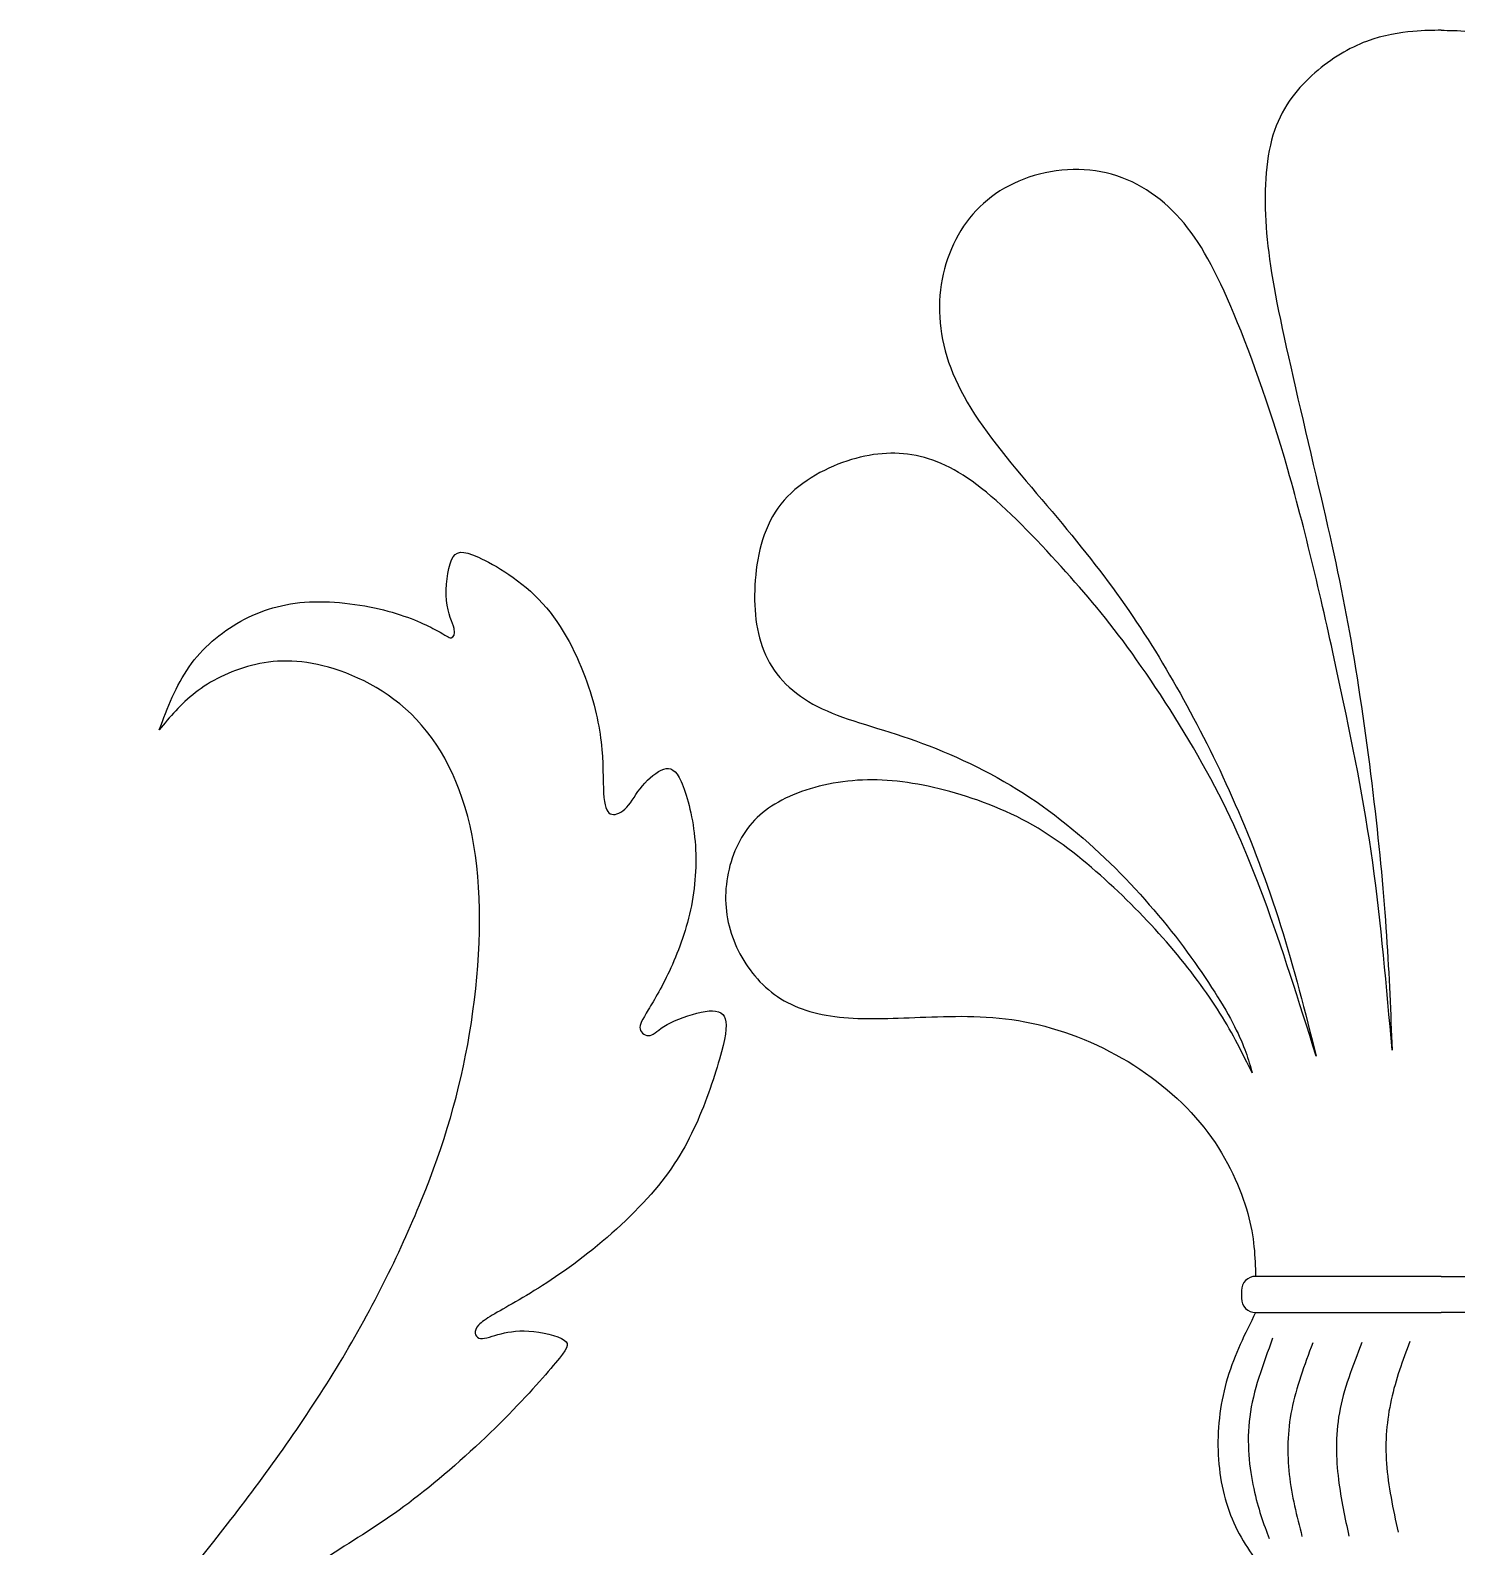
# Model space of a CAD drawing. Extents: x -83 to 107, y -14 to 175.
# Drawn here: x -79.95 to -55.82, y 149.64 to 175.29 of the extents above; entities that cross this region are included whole.
import ezdxf

# ---------------------------------------------------------------- set-up
doc = ezdxf.new("R2010")
doc.units = 0
doc.header["$MEASUREMENT"] = 0
doc.layers.add('LAYER_1', color=7, linetype='CONTINUOUS')

msp = doc.modelspace()

# ---------------------------------------------------------------- linework, layer by layer
at = {"layer": 'LAYER_1'}
for points, knots in [([(-56.0873, 175.2938), (-56.2224, 175.2938), (-56.3576, 175.2938), (-56.5661, 175.2744), (-56.5661, 175.2744), (-56.7746, 175.255), (-57.0566, 175.2161), (-57.3484, 175.1066), (-57.3484, 175.1066), (-57.64, 174.9972), (-57.9416, 174.8174), (-58.2211, 174.5742), (-58.2211, 174.5742), (-58.5007, 174.3311), (-58.7584, 174.0248), (-58.9042, 173.5994), (-58.9042, 173.5994), (-59.0501, 173.1739), (-59.0842, 172.6293), (-59.0526, 172.0702), (-59.0526, 172.0702), (-59.0209, 171.5111), (-58.9237, 170.9373), (-58.7414, 170.0962), (-58.7414, 170.0962), (-58.559, 169.255), (-58.2916, 168.1464), (-58.0826, 167.2372), (-58.0826, 167.2372), (-57.8735, 166.328), (-57.7227, 165.6182), (-57.5842, 164.8037), (-57.5842, 164.8037), (-57.4456, 163.9894), (-57.3192, 163.0704), (-57.2219, 162.239), (-57.2219, 162.239), (-57.1247, 161.4075), (-57.0566, 160.6636), (-57.0104, 159.9781), (-57.0104, 159.9781), (-56.9642, 159.2926), (-56.94, 158.6652), (-56.9157, 158.038), (-56.9157, 158.038), (-57.008, 159.1125), (-57.1004, 160.1871), (-57.2438, 161.213), (-57.2438, 161.213), (-57.3872, 162.239), (-57.5818, 163.2163), (-57.8248, 164.3442), (-57.8248, 164.3442), (-58.0679, 165.4723), (-58.3597, 166.751), (-58.6781, 167.862), (-58.6781, 167.862), (-58.9966, 168.973), (-59.3419, 169.9163), (-59.6458, 170.6238), (-59.6458, 170.6238), (-59.9496, 171.3311), (-60.2122, 171.8028), (-60.5622, 172.1724), (-60.5622, 172.1724), (-60.9123, 172.5419), (-61.3499, 172.8094), (-61.8409, 172.9017), (-61.8409, 172.9017), (-62.3321, 172.994), (-62.8766, 172.9113), (-63.3142, 172.7047), (-63.3142, 172.7047), (-63.7519, 172.4981), (-64.0824, 172.1675), (-64.2964, 171.7542), (-64.2964, 171.7542), (-64.5102, 171.3409), (-64.6076, 170.845), (-64.5613, 170.3441), (-64.5613, 170.3441), (-64.5152, 169.8433), (-64.3255, 169.3377), (-63.9779, 168.8004), (-63.9779, 168.8004), (-63.6303, 168.2632), (-63.1246, 167.6942), (-62.6676, 167.1522), (-62.6676, 167.1522), (-62.2105, 166.61), (-61.802, 166.0946), (-61.4374, 165.5744), (-61.4374, 165.5744), (-61.0727, 165.0541), (-60.7518, 164.529), (-60.445, 163.9741), (-60.445, 163.9741), (-60.138, 163.4192), (-59.845, 162.8345), (-59.5673, 162.197), (-59.5673, 162.197), (-59.2897, 161.5594), (-59.027, 160.869), (-58.8015, 160.15), (-58.8015, 160.15), (-58.576, 159.431), (-58.3876, 158.6834), (-58.1991, 157.9359)], [0, 0, 0, 0, 0.0357143, 0.0357143, 0.0357143, 0.0357143, 0.0714286, 0.0714286, 0.0714286, 0.0714286, 0.1071429, 0.1071429, 0.1071429, 0.1071429, 0.1428571, 0.1428571, 0.1428571, 0.1428571, 0.1785714, 0.1785714, 0.1785714, 0.1785714, 0.2142857, 0.2142857, 0.2142857, 0.2142857, 0.25, 0.25, 0.25, 0.25, 0.2857143, 0.2857143, 0.2857143, 0.2857143, 0.3214286, 0.3214286, 0.3214286, 0.3214286, 0.3571429, 0.3571429, 0.3571429, 0.3571429, 0.3928571, 0.3928571, 0.3928571, 0.3928571, 0.4285714, 0.4285714, 0.4285714, 0.4285714, 0.4642857, 0.4642857, 0.4642857, 0.4642857, 0.5, 0.5, 0.5, 0.5, 0.5357143, 0.5357143, 0.5357143, 0.5357143, 0.5714286, 0.5714286, 0.5714286, 0.5714286, 0.6071429, 0.6071429, 0.6071429, 0.6071429, 0.6428571, 0.6428571, 0.6428571, 0.6428571, 0.6785714, 0.6785714, 0.6785714, 0.6785714, 0.7142857, 0.7142857, 0.7142857, 0.7142857, 0.75, 0.75, 0.75, 0.75, 0.7857143, 0.7857143, 0.7857143, 0.7857143, 0.8214286, 0.8214286, 0.8214286, 0.8214286, 0.8571429, 0.8571429, 0.8571429, 0.8571429, 0.8928571, 0.8928571, 0.8928571, 0.8928571, 0.9285714, 0.9285714, 0.9285714, 0.9285714, 1, 1, 1, 1]), ([(-56.0873, 175.2938), (-55.9523, 175.2938), (-55.817, 175.2938), (-55.6086, 175.2744), (-55.6086, 175.2744), (-55.4, 175.255), (-55.118, 175.2161), (-54.8263, 175.1066), (-54.8263, 175.1066), (-54.5345, 174.9972), (-54.2331, 174.8174), (-53.9535, 174.5742), (-53.9535, 174.5742), (-53.674, 174.3311), (-53.4162, 174.0248), (-53.2704, 173.5994), (-53.2704, 173.5994), (-53.1245, 173.1739), (-53.0904, 172.6293), (-53.122, 172.0702), (-53.122, 172.0702), (-53.1537, 171.5111), (-53.2509, 170.9373), (-53.4332, 170.0962), (-53.4332, 170.0962), (-53.6155, 169.255), (-53.883, 168.1464), (-54.0921, 167.2372), (-54.0921, 167.2372), (-54.301, 166.328), (-54.4519, 165.6182), (-54.5904, 164.8037), (-54.5904, 164.8037), (-54.729, 163.9894), (-54.8554, 163.0704), (-54.9526, 162.239), (-54.9526, 162.239), (-55.0499, 161.4075), (-55.118, 160.6636), (-55.1642, 159.9781), (-55.1642, 159.9781), (-55.2103, 159.2926), (-55.2347, 158.6652), (-55.2589, 158.038), (-55.2589, 158.038), (-55.1666, 159.1125), (-55.0742, 160.1871), (-54.9309, 161.213), (-54.9309, 161.213), (-54.7874, 162.239), (-54.5929, 163.2163), (-54.3498, 164.3442), (-54.3498, 164.3442), (-54.1067, 165.4723), (-53.8149, 166.751), (-53.4965, 167.862), (-53.4965, 167.862), (-53.178, 168.973), (-52.8328, 169.9163), (-52.5289, 170.6238), (-52.5289, 170.6238), (-52.225, 171.3311), (-51.9624, 171.8028), (-51.6124, 172.1724), (-51.6124, 172.1724), (-51.2623, 172.5419), (-50.8247, 172.8094), (-50.3337, 172.9017), (-50.3337, 172.9017), (-49.8425, 172.994), (-49.298, 172.9113), (-48.8604, 172.7047), (-48.8604, 172.7047), (-48.4229, 172.4981), (-48.0922, 172.1675), (-47.8782, 171.7542), (-47.8782, 171.7542), (-47.6643, 171.3409), (-47.567, 170.845), (-47.6132, 170.3441), (-47.6132, 170.3441), (-47.6594, 169.8433), (-47.8491, 169.3377), (-48.1966, 168.8004), (-48.1966, 168.8004), (-48.5443, 168.2632), (-49.05, 167.6942), (-49.507, 167.1522), (-49.507, 167.1522), (-49.9641, 166.61), (-50.3725, 166.0946), (-50.7372, 165.5744), (-50.7372, 165.5744), (-51.1019, 165.0541), (-51.4228, 164.529), (-51.7297, 163.9741), (-51.7297, 163.9741), (-52.0365, 163.4192), (-52.3295, 162.8345), (-52.6073, 162.197), (-52.6073, 162.197), (-52.885, 161.5594), (-53.1476, 160.869), (-53.373, 160.15), (-53.373, 160.15), (-53.5985, 159.431), (-53.787, 158.6834), (-53.9754, 157.9359)], [0, 0, 0, 0, 0.0357143, 0.0357143, 0.0357143, 0.0357143, 0.0714286, 0.0714286, 0.0714286, 0.0714286, 0.1071429, 0.1071429, 0.1071429, 0.1071429, 0.1428571, 0.1428571, 0.1428571, 0.1428571, 0.1785714, 0.1785714, 0.1785714, 0.1785714, 0.2142857, 0.2142857, 0.2142857, 0.2142857, 0.25, 0.25, 0.25, 0.25, 0.2857143, 0.2857143, 0.2857143, 0.2857143, 0.3214286, 0.3214286, 0.3214286, 0.3214286, 0.3571429, 0.3571429, 0.3571429, 0.3571429, 0.3928571, 0.3928571, 0.3928571, 0.3928571, 0.4285714, 0.4285714, 0.4285714, 0.4285714, 0.4642857, 0.4642857, 0.4642857, 0.4642857, 0.5, 0.5, 0.5, 0.5, 0.5357143, 0.5357143, 0.5357143, 0.5357143, 0.5714286, 0.5714286, 0.5714286, 0.5714286, 0.6071429, 0.6071429, 0.6071429, 0.6071429, 0.6428571, 0.6428571, 0.6428571, 0.6428571, 0.6785714, 0.6785714, 0.6785714, 0.6785714, 0.7142857, 0.7142857, 0.7142857, 0.7142857, 0.75, 0.75, 0.75, 0.75, 0.7857143, 0.7857143, 0.7857143, 0.7857143, 0.8214286, 0.8214286, 0.8214286, 0.8214286, 0.8571429, 0.8571429, 0.8571429, 0.8571429, 0.8928571, 0.8928571, 0.8928571, 0.8928571, 0.9285714, 0.9285714, 0.9285714, 0.9285714, 1, 1, 1, 1]), ([(-58.1991, 157.9359), (-58.4921, 158.8682), (-58.7852, 159.8006), (-59.0799, 160.5997), (-59.0799, 160.5997), (-59.3747, 161.399), (-59.6713, 162.0651), (-60.0529, 162.7603), (-60.0529, 162.7603), (-60.4347, 163.4556), (-60.9014, 164.1801), (-61.3147, 164.7538), (-61.3147, 164.7538), (-61.728, 165.3275), (-62.0878, 165.7506), (-62.5132, 166.2197), (-62.5132, 166.2197), (-62.9386, 166.6889), (-63.4298, 167.2044), (-63.8601, 167.5447), (-63.8601, 167.5447), (-64.2903, 167.885), (-64.6599, 168.0504), (-65.0391, 168.1111), (-65.0391, 168.1111), (-65.4183, 168.1719), (-65.8073, 168.1281), (-66.2133, 167.9799), (-66.2133, 167.9799), (-66.6193, 167.8316), (-67.0423, 167.5787), (-67.3049, 167.2117), (-67.3049, 167.2117), (-67.5674, 166.8446), (-67.6695, 166.3632), (-67.6938, 165.9062), (-67.6938, 165.9062), (-67.7182, 165.4491), (-67.6647, 165.0163), (-67.4824, 164.659), (-67.4824, 164.659), (-67.3001, 164.3016), (-66.9888, 164.0197), (-66.5561, 163.8155), (-66.5561, 163.8155), (-66.1234, 163.6113), (-65.5691, 163.4848), (-64.971, 163.2709), (-64.971, 163.2709), (-64.373, 163.0569), (-63.7312, 162.7555), (-63.1525, 162.386), (-63.1525, 162.386), (-62.574, 162.0165), (-62.0586, 161.5788), (-61.5967, 161.117), (-61.5967, 161.117), (-61.1348, 160.6551), (-60.7264, 160.1689), (-60.3812, 159.6997), (-60.3812, 159.6997), (-60.036, 159.2305), (-59.7539, 158.7782), (-59.5814, 158.4403), (-59.5814, 158.4403), (-59.4088, 158.1024), (-59.3455, 157.8787), (-59.2823, 157.6551), (-59.2823, 157.6551), (-59.4428, 157.9808), (-59.6032, 158.3067), (-59.8269, 158.664), (-59.8269, 158.664), (-60.0505, 159.0213), (-60.3375, 159.4103), (-60.668, 159.7968), (-60.668, 159.7968), (-60.9987, 160.1834), (-61.3731, 160.5675), (-61.7742, 160.9298), (-61.7742, 160.9298), (-62.1753, 161.292), (-62.6032, 161.6324), (-63.082, 161.8949), (-63.082, 161.8949), (-63.5611, 162.1575), (-64.091, 162.3422), (-64.5797, 162.4613), (-64.5797, 162.4613), (-65.0683, 162.5804), (-65.5156, 162.634), (-65.9581, 162.6048), (-65.9581, 162.6048), (-66.4005, 162.5756), (-66.8381, 162.4638), (-67.176, 162.3009), (-67.176, 162.3009), (-67.5139, 162.1381), (-67.7522, 161.9241), (-67.9199, 161.6372), (-67.9199, 161.6372), (-68.0877, 161.3503), (-68.185, 160.9906), (-68.1897, 160.6453), (-68.1897, 160.6453), (-68.1947, 160.3001), (-68.1071, 159.9694), (-67.9467, 159.668), (-67.9467, 159.668), (-67.7862, 159.3666), (-67.5528, 159.0943), (-67.2562, 158.9095), (-67.2562, 158.9095), (-66.9596, 158.7248), (-66.5998, 158.6275), (-66.189, 158.5911), (-66.189, 158.5911), (-65.7781, 158.5546), (-65.3163, 158.5789), (-64.8008, 158.5983), (-64.8008, 158.5983), (-64.2854, 158.6178), (-63.7166, 158.6323), (-63.1258, 158.5206), (-63.1258, 158.5206), (-62.5351, 158.4088), (-61.9224, 158.1706), (-61.3828, 157.8447), (-61.3828, 157.8447), (-60.8431, 157.519), (-60.3763, 157.1057), (-60.0335, 156.6487), (-60.0335, 156.6487), (-59.6908, 156.1916), (-59.472, 155.6908), (-59.3577, 155.2775), (-59.3577, 155.2775), (-59.2433, 154.8642), (-59.2335, 154.5383), (-59.2236, 154.2125)], [0, 0, 0, 0, 0.0277778, 0.0277778, 0.0277778, 0.0277778, 0.0555556, 0.0555556, 0.0555556, 0.0555556, 0.0833333, 0.0833333, 0.0833333, 0.0833333, 0.1111111, 0.1111111, 0.1111111, 0.1111111, 0.1388889, 0.1388889, 0.1388889, 0.1388889, 0.1666667, 0.1666667, 0.1666667, 0.1666667, 0.1944444, 0.1944444, 0.1944444, 0.1944444, 0.2222222, 0.2222222, 0.2222222, 0.2222222, 0.25, 0.25, 0.25, 0.25, 0.2777778, 0.2777778, 0.2777778, 0.2777778, 0.3055556, 0.3055556, 0.3055556, 0.3055556, 0.3333333, 0.3333333, 0.3333333, 0.3333333, 0.3611111, 0.3611111, 0.3611111, 0.3611111, 0.3888889, 0.3888889, 0.3888889, 0.3888889, 0.4166667, 0.4166667, 0.4166667, 0.4166667, 0.4444444, 0.4444444, 0.4444444, 0.4444444, 0.4722222, 0.4722222, 0.4722222, 0.4722222, 0.5, 0.5, 0.5, 0.5, 0.5277778, 0.5277778, 0.5277778, 0.5277778, 0.5555556, 0.5555556, 0.5555556, 0.5555556, 0.5833333, 0.5833333, 0.5833333, 0.5833333, 0.6111111, 0.6111111, 0.6111111, 0.6111111, 0.6388889, 0.6388889, 0.6388889, 0.6388889, 0.6666667, 0.6666667, 0.6666667, 0.6666667, 0.6944444, 0.6944444, 0.6944444, 0.6944444, 0.7222222, 0.7222222, 0.7222222, 0.7222222, 0.75, 0.75, 0.75, 0.75, 0.7777778, 0.7777778, 0.7777778, 0.7777778, 0.8055556, 0.8055556, 0.8055556, 0.8055556, 0.8333333, 0.8333333, 0.8333333, 0.8333333, 0.8611111, 0.8611111, 0.8611111, 0.8611111, 0.8888889, 0.8888889, 0.8888889, 0.8888889, 0.9166667, 0.9166667, 0.9166667, 0.9166667, 0.9444444, 0.9444444, 0.9444444, 0.9444444, 1, 1, 1, 1]), ([(-79.9522, 144.7248), (-79.7896, 145.1634), (-79.6268, 145.6021), (-79.3704, 146.1204), (-79.3704, 146.1204), (-79.1141, 146.6388), (-78.7639, 147.2368), (-78.2948, 147.8835), (-78.2948, 147.8835), (-77.8256, 148.5301), (-77.2373, 149.2254), (-76.6173, 150.0228), (-76.6173, 150.0228), (-75.9974, 150.8202), (-75.3458, 151.7197), (-74.7745, 152.658), (-74.7745, 152.658), (-74.2032, 153.5964), (-73.7121, 154.5738), (-73.3329, 155.5073), (-73.3329, 155.5073), (-72.9537, 156.4408), (-72.6863, 157.3306), (-72.5209, 158.3225), (-72.5209, 158.3225), (-72.3556, 159.3143), (-72.2924, 160.4084), (-72.4212, 161.332), (-72.4212, 161.332), (-72.5501, 162.2559), (-72.871, 163.0096), (-73.3329, 163.5396), (-73.3329, 163.5396), (-73.7948, 164.0695), (-74.3978, 164.3758), (-74.9083, 164.5192), (-74.9083, 164.5192), (-75.4188, 164.6627), (-75.837, 164.6433), (-76.2088, 164.5485), (-76.2088, 164.5485), (-76.5808, 164.4536), (-76.9065, 164.2834), (-77.1593, 164.089), (-77.1593, 164.089), (-77.4122, 163.8945), (-77.5921, 163.6757), (-77.7721, 163.4569), (-77.7721, 163.4569), (-77.6311, 163.8313), (-77.4901, 164.2057), (-77.2664, 164.5242), (-77.2664, 164.5242), (-77.0427, 164.8426), (-76.7364, 165.1052), (-76.3936, 165.2948), (-76.3936, 165.2948), (-76.0509, 165.4844), (-75.6716, 165.6011), (-75.2316, 165.623), (-75.2316, 165.623), (-74.7915, 165.6449), (-74.2908, 165.5719), (-73.9018, 165.4674), (-73.9018, 165.4674), (-73.5128, 165.3629), (-73.2357, 165.2267), (-73.0753, 165.1393), (-73.0753, 165.1393), (-72.9148, 165.0517), (-72.871, 165.0128), (-72.8321, 165.0176), (-72.8321, 165.0176), (-72.7932, 165.0225), (-72.7591, 165.0712), (-72.7834, 165.1708), (-72.7834, 165.1708), (-72.8079, 165.2705), (-72.8905, 165.4212), (-72.9123, 165.6473), (-72.9123, 165.6473), (-72.9343, 165.8733), (-72.8953, 166.1748), (-72.8249, 166.3328), (-72.8249, 166.3328), (-72.7543, 166.4909), (-72.6522, 166.5055), (-72.3726, 166.3791), (-72.3726, 166.3791), (-72.0931, 166.2527), (-71.636, 165.9852), (-71.286, 165.5987), (-71.286, 165.5987), (-70.9359, 165.2122), (-70.6928, 164.7065), (-70.5372, 164.2688), (-70.5372, 164.2688), (-70.3816, 163.8313), (-70.3135, 163.4617), (-70.2844, 163.1286), (-70.2844, 163.1286), (-70.2551, 162.7956), (-70.2649, 162.4991), (-70.2478, 162.3118), (-70.2478, 162.3118), (-70.2308, 162.1246), (-70.187, 162.0469), (-70.1166, 162.0299), (-70.1166, 162.0299), (-70.0461, 162.0127), (-69.9488, 162.0567), (-69.8638, 162.149), (-69.8638, 162.149), (-69.7787, 162.2413), (-69.7057, 162.3824), (-69.5988, 162.5112), (-69.5988, 162.5112), (-69.4918, 162.64), (-69.3508, 162.7568), (-69.2366, 162.7933), (-69.2366, 162.7933), (-69.1223, 162.8297), (-69.0346, 162.7859), (-68.9423, 162.5841), (-68.9423, 162.5841), (-68.85, 162.3824), (-68.7527, 162.0226), (-68.7138, 161.6433), (-68.7138, 161.6433), (-68.6749, 161.2641), (-68.6944, 160.8654), (-68.7698, 160.4837), (-68.7698, 160.4837), (-68.8451, 160.102), (-68.9764, 159.7373), (-69.115, 159.4334), (-69.115, 159.4334), (-69.2535, 159.1296), (-69.3994, 158.8865), (-69.499, 158.7212), (-69.499, 158.7212), (-69.5987, 158.5559), (-69.6522, 158.4684), (-69.6377, 158.3979), (-69.6377, 158.3979), (-69.6231, 158.3274), (-69.5403, 158.2738), (-69.4675, 158.2885), (-69.4675, 158.2885), (-69.3945, 158.303), (-69.3314, 158.3857), (-69.1806, 158.4708), (-69.1806, 158.4708), (-69.0299, 158.5558), (-68.7917, 158.6433), (-68.602, 158.6823), (-68.602, 158.6823), (-68.4124, 158.7212), (-68.2715, 158.7114), (-68.213, 158.6119), (-68.213, 158.6119), (-68.1547, 158.5121), (-68.179, 158.3224), (-68.2616, 158.0089), (-68.2616, 158.0089), (-68.3443, 157.6952), (-68.4853, 157.2577), (-68.6628, 156.8517), (-68.6628, 156.8517), (-68.8403, 156.4458), (-69.0542, 156.0713), (-69.3873, 155.6775), (-69.3873, 155.6775), (-69.7203, 155.2836), (-70.1725, 154.8703), (-70.6003, 154.5397), (-70.6003, 154.5397), (-71.0282, 154.2091), (-71.4318, 153.9611), (-71.7429, 153.7812), (-71.7429, 153.7812), (-72.0541, 153.6014), (-72.273, 153.4895), (-72.3678, 153.3874), (-72.3678, 153.3874), (-72.4626, 153.2853), (-72.4334, 153.1929), (-72.3629, 153.1686), (-72.3629, 153.1686), (-72.2924, 153.1443), (-72.1806, 153.188), (-72.042, 153.2269), (-72.042, 153.2269), (-71.9034, 153.2658), (-71.7381, 153.2998), (-71.5193, 153.2853), (-71.5193, 153.2853), (-71.3006, 153.2707), (-71.0282, 153.2074), (-70.9212, 153.1345), (-70.9212, 153.1345), (-70.8143, 153.0616), (-70.8727, 152.9789), (-71.0672, 152.748), (-71.0672, 152.748), (-71.2616, 152.517), (-71.5923, 152.1378), (-72.0104, 151.7221), (-72.0104, 151.7221), (-72.4286, 151.3064), (-72.9343, 150.8542), (-73.3839, 150.5041), (-73.3839, 150.5041), (-73.8337, 150.1541), (-74.2275, 149.9061), (-74.6406, 149.6455), (-74.6406, 149.6455), (-75.0536, 149.3849), (-75.4859, 149.1116), (-75.9181, 148.8383)], [0, 0, 0, 0, 0.0178571, 0.0178571, 0.0178571, 0.0178571, 0.0357143, 0.0357143, 0.0357143, 0.0357143, 0.0535714, 0.0535714, 0.0535714, 0.0535714, 0.0714286, 0.0714286, 0.0714286, 0.0714286, 0.0892857, 0.0892857, 0.0892857, 0.0892857, 0.1071429, 0.1071429, 0.1071429, 0.1071429, 0.125, 0.125, 0.125, 0.125, 0.1428571, 0.1428571, 0.1428571, 0.1428571, 0.1607143, 0.1607143, 0.1607143, 0.1607143, 0.1785714, 0.1785714, 0.1785714, 0.1785714, 0.1964286, 0.1964286, 0.1964286, 0.1964286, 0.2142857, 0.2142857, 0.2142857, 0.2142857, 0.2321429, 0.2321429, 0.2321429, 0.2321429, 0.25, 0.25, 0.25, 0.25, 0.2678571, 0.2678571, 0.2678571, 0.2678571, 0.2857143, 0.2857143, 0.2857143, 0.2857143, 0.3035714, 0.3035714, 0.3035714, 0.3035714, 0.3214286, 0.3214286, 0.3214286, 0.3214286, 0.3392857, 0.3392857, 0.3392857, 0.3392857, 0.3571429, 0.3571429, 0.3571429, 0.3571429, 0.375, 0.375, 0.375, 0.375, 0.3928571, 0.3928571, 0.3928571, 0.3928571, 0.4107143, 0.4107143, 0.4107143, 0.4107143, 0.4285714, 0.4285714, 0.4285714, 0.4285714, 0.4464286, 0.4464286, 0.4464286, 0.4464286, 0.4642857, 0.4642857, 0.4642857, 0.4642857, 0.4821429, 0.4821429, 0.4821429, 0.4821429, 0.5, 0.5, 0.5, 0.5, 0.5178571, 0.5178571, 0.5178571, 0.5178571, 0.5357143, 0.5357143, 0.5357143, 0.5357143, 0.5535714, 0.5535714, 0.5535714, 0.5535714, 0.5714286, 0.5714286, 0.5714286, 0.5714286, 0.5892857, 0.5892857, 0.5892857, 0.5892857, 0.6071429, 0.6071429, 0.6071429, 0.6071429, 0.625, 0.625, 0.625, 0.625, 0.6428571, 0.6428571, 0.6428571, 0.6428571, 0.6607143, 0.6607143, 0.6607143, 0.6607143, 0.6785714, 0.6785714, 0.6785714, 0.6785714, 0.6964286, 0.6964286, 0.6964286, 0.6964286, 0.7142857, 0.7142857, 0.7142857, 0.7142857, 0.7321429, 0.7321429, 0.7321429, 0.7321429, 0.75, 0.75, 0.75, 0.75, 0.7678571, 0.7678571, 0.7678571, 0.7678571, 0.7857143, 0.7857143, 0.7857143, 0.7857143, 0.8035714, 0.8035714, 0.8035714, 0.8035714, 0.8214286, 0.8214286, 0.8214286, 0.8214286, 0.8392857, 0.8392857, 0.8392857, 0.8392857, 0.8571429, 0.8571429, 0.8571429, 0.8571429, 0.875, 0.875, 0.875, 0.875, 0.8928571, 0.8928571, 0.8928571, 0.8928571, 0.9107143, 0.9107143, 0.9107143, 0.9107143, 0.9285714, 0.9285714, 0.9285714, 0.9285714, 0.9464286, 0.9464286, 0.9464286, 0.9464286, 0.9642857, 0.9642857, 0.9642857, 0.9642857, 1, 1, 1, 1]), ([(-56.0873, 154.2125), (-56.0873, 154.2125), (-59.2236, 154.2125), (-59.2236, 154.2125), (-59.2236, 154.2125), (-59.3558, 154.2125), (-59.4641, 154.1044), (-59.4641, 153.9721), (-59.4641, 153.9721), (-59.4641, 153.9721), (-59.4641, 153.8404), (-59.4641, 153.8404), (-59.4641, 153.8404), (-59.4641, 153.7081), (-59.3558, 153.5999), (-59.2236, 153.5999), (-59.2236, 153.5999), (-59.2236, 153.5999), (-56.0873, 153.5999), (-56.0873, 153.5999)], [0, 0, 0, 0, 0.1666667, 0.1666667, 0.1666667, 0.1666667, 0.3333333, 0.3333333, 0.3333333, 0.3333333, 0.5, 0.5, 0.5, 0.5, 0.6666667, 0.6666667, 0.6666667, 0.6666667, 1, 1, 1, 1]), ([(-56.0873, 154.2125), (-56.0873, 154.2125), (-52.951, 154.2125), (-52.951, 154.2125), (-52.951, 154.2125), (-52.8187, 154.2125), (-52.7106, 154.1044), (-52.7106, 153.9721), (-52.7106, 153.9721), (-52.7106, 153.9721), (-52.7106, 153.8404), (-52.7106, 153.8404), (-52.7106, 153.8404), (-52.7106, 153.7081), (-52.8187, 153.5999), (-52.951, 153.5999), (-52.951, 153.5999), (-52.951, 153.5999), (-56.0873, 153.5999), (-56.0873, 153.5999)], [0, 0, 0, 0, 0.1666667, 0.1666667, 0.1666667, 0.1666667, 0.3333333, 0.3333333, 0.3333333, 0.3333333, 0.5, 0.5, 0.5, 0.5, 0.6666667, 0.6666667, 0.6666667, 0.6666667, 1, 1, 1, 1]), ([(-59.2236, 153.5999), (-59.4023, 153.2438), (-59.5811, 152.8876), (-59.6984, 152.4969), (-59.6984, 152.4969), (-59.8157, 152.106), (-59.8716, 151.6806), (-59.8595, 151.2674), (-59.8595, 151.2674), (-59.8473, 150.854), (-59.7671, 150.4529), (-59.6219, 150.1077), (-59.6219, 150.1077), (-59.4766, 149.7625), (-59.2662, 149.4731), (-59.056, 149.1838)], [0, 0, 0, 0, 0.2, 0.2, 0.2, 0.2, 0.4, 0.4, 0.4, 0.4, 0.6, 0.6, 0.6, 0.6, 1, 1, 1, 1]), ([(-58.9357, 153.1659), (-59.101, 152.7212), (-59.2663, 152.2762), (-59.3234, 151.8375), (-59.3234, 151.8375), (-59.3806, 151.3986), (-59.3295, 150.9658), (-59.2565, 150.6231), (-59.2565, 150.6231), (-59.1837, 150.2803), (-59.0887, 150.0274), (-58.994, 149.7746)], [0, 0, 0, 0, 0.25, 0.25, 0.25, 0.25, 0.5, 0.5, 0.5, 0.5, 1, 1, 1, 1]), ([(-58.2574, 153.0858), (-58.3984, 152.709), (-58.5394, 152.3322), (-58.6135, 151.959), (-58.6135, 151.959), (-58.6877, 151.5859), (-58.695, 151.2163), (-58.6549, 150.859), (-58.6549, 150.859), (-58.6148, 150.5016), (-58.5272, 150.1563), (-58.4397, 149.8111)], [0, 0, 0, 0, 0.25, 0.25, 0.25, 0.25, 0.5, 0.5, 0.5, 0.5, 1, 1, 1, 1]), ([(-57.426, 153.0931), (-57.5815, 152.6944), (-57.7371, 152.2957), (-57.8076, 151.9031), (-57.8076, 151.9031), (-57.8782, 151.5104), (-57.8635, 151.1239), (-57.8222, 150.7775), (-57.8222, 150.7775), (-57.7808, 150.431), (-57.7128, 150.1247), (-57.6448, 149.8184)], [0, 0, 0, 0, 0.25, 0.25, 0.25, 0.25, 0.5, 0.5, 0.5, 0.5, 1, 1, 1, 1]), ([(-56.6164, 153.1077), (-56.7356, 152.7867), (-56.8547, 152.4658), (-56.93, 152.1243), (-56.93, 152.1243), (-57.0053, 151.7827), (-57.037, 151.4205), (-57.0102, 151.0437), (-57.0102, 151.0437), (-56.9835, 150.6669), (-56.8984, 150.2754), (-56.8133, 149.8841)], [0, 0, 0, 0, 0.25, 0.25, 0.25, 0.25, 0.5, 0.5, 0.5, 0.5, 1, 1, 1, 1])]:
    msp.add_open_spline(points, degree=3, knots=knots, dxfattribs=at)

doc.saveas('drawing.dxf')
